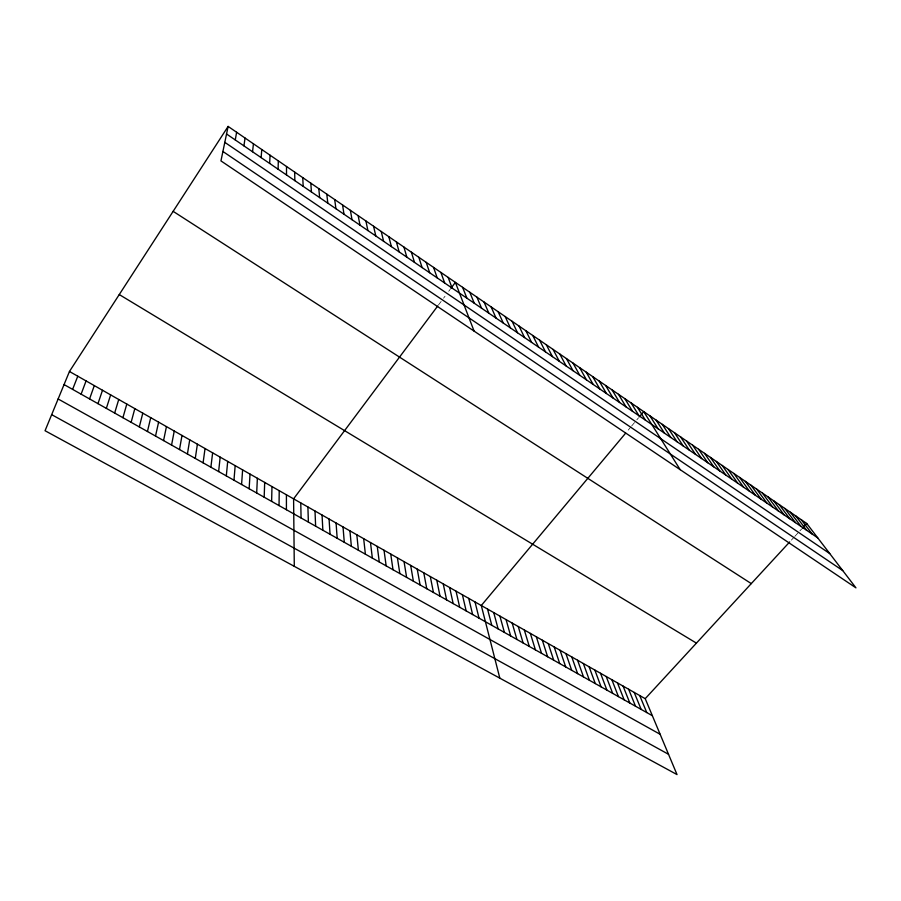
<?xml version="1.0" encoding="UTF-8"?>
<svg xmlns="http://www.w3.org/2000/svg" width="901" height="901" viewBox="0 0 901 901"><rect width="100%" height="100%" fill="white"/><g stroke="black" fill="none" stroke-linecap="round" stroke-linejoin="round"><path stroke-width="0.68" stroke-dasharray="4.5 3.38" d="M438.427 305.056L442.83 299.166M443.562 298.186L445.026 296.215M448.721 291.282L450.196 289.311M628.222 430.081L630.79 427.018M631.646 425.993L635.937 420.868M636.804 419.843L638.527 417.782M791.382 540.104L793.927 537.345M794.783 536.422L799.041 531.804M799.885 530.88L801.597 529.033"/><path stroke-width="1.35" d="M286.507 174.952L286.518 166.494M286.417 509.729L286.428 494.784M279.04 505.574L279.22 490.685M271.629 501.406L271.978 486.574M278.094 169.208L278.319 160.874M264.173 497.206L264.691 482.429M256.684 492.993L257.371 478.273M269.636 163.419L270.075 155.22M249.149 488.759L250.016 474.084M241.581 484.49L242.617 469.883M233.967 480.21L235.172 465.659M261.121 157.607L261.786 149.532M226.309 475.897L227.705 461.413M218.616 471.561L220.182 457.145M252.55 151.762L253.44 143.8M210.879 467.214L212.636 452.843M203.097 462.832L205.034 448.529M243.934 145.872L245.049 138.044M195.28 458.429L197.398 444.193M187.419 454.003L189.728 439.834M235.274 139.948L236.614 132.256M179.502 449.554L182.002 435.442M171.562 445.071L174.253 431.038M163.565 440.578L166.448 426.601M228.122 126.422L220.948 160.896L855.95 587.857L806.722 523.47L228.122 126.422L69.456 371.482L45.05 430.723L677.023 774.578L645.217 698.669L69.456 371.482M155.524 436.05L158.61 422.141M147.437 431.5L150.715 417.67M139.306 426.928L142.786 413.165M131.129 422.321L134.823 408.626M122.919 417.692L126.804 404.076M114.652 413.041L118.741 399.492M106.341 408.367L110.643 394.897M97.972 403.659L102.5 390.257M89.571 398.929L94.301 385.605M81.113 394.165L86.068 380.92M72.609 389.378L77.779 376.213M437.695 306.036L293.591 498.85L294.289 566.335M450.939 288.32L455.377 282.373L474.084 331.095M625.666 433.144L481.292 605.517L499.818 678.16M639.383 416.758L643.708 411.599L680.176 469.669M645.217 698.669L789.693 541.94M802.453 528.099L806.722 523.47M51.672 414.651L668.531 754.295M58.126 398.974L660.151 734.292M64.061 384.569L652.358 715.709M119.259 294.559L696.417 643.123M173.138 211.341L751.288 583.6M222.907 151.481L842.739 570.581M224.811 142.347L829.765 553.597M226.545 133.99L817.736 537.863M801.282 519.731L812.195 534.079M795.808 515.98L806.643 530.284M790.312 512.207L801.057 526.466M784.794 508.412L795.437 522.636M779.241 504.605L789.794 518.773M773.666 500.776L784.118 514.899M768.057 496.935L778.419 511.013M762.426 493.072L772.698 507.094M756.761 489.187L766.942 503.163M751.074 485.279L761.154 499.21M745.364 481.359L755.342 495.235M739.62 477.417L749.497 491.248M733.853 473.453L743.618 487.238M728.042 469.477L737.716 483.206M722.219 465.479L731.792 479.152M716.363 461.458L725.823 475.075M710.472 457.415L719.831 470.975M704.548 453.349L713.806 466.864M698.602 449.272L707.747 462.731M692.632 445.173L701.665 458.564M686.618 441.051L695.549 454.386M680.582 436.906L689.389 450.185M674.511 432.739L683.217 445.961M668.418 428.561L677 441.715M662.28 424.348L670.749 437.447M656.119 420.125L664.476 433.167M649.925 415.868L658.158 428.853M637.446 407.308L645.431 420.159M631.15 402.995L639.023 415.778M624.832 398.647L632.581 411.374M618.48 394.289L626.094 406.948M612.094 389.908L619.584 402.499M605.663 385.504L613.029 398.017M599.21 381.067L606.441 393.523M592.723 376.618L599.829 388.995M586.202 372.136L593.173 384.445M579.636 367.642L586.472 379.873M573.047 363.114L579.748 375.278M566.425 358.564L572.98 370.66M559.758 353.992L566.177 366.009M553.056 349.397L559.341 361.346M546.321 344.779L552.459 356.638M539.553 340.127L545.544 351.919M532.75 335.465L538.595 347.167M525.902 330.768L531.601 342.391M519.021 326.049L524.573 337.593M512.106 321.297L517.512 332.762M505.146 316.521L510.405 327.908M498.152 311.723L503.254 323.02M491.124 306.903L496.068 318.109M484.051 302.049L488.838 313.176M476.944 297.172L481.573 308.21M639.721 695.538L646.772 712.567M634.203 692.407L641.152 709.402M469.793 292.262L474.253 303.22M628.65 689.254L635.509 706.226M623.087 686.089L629.844 703.039M462.607 287.329L466.909 298.197M617.489 682.902L624.156 699.829M611.858 679.714L618.435 696.608M606.215 676.505L612.68 693.376M600.539 673.272L606.914 690.132M594.84 670.04L601.102 686.866M448.146 277.407L452.122 288.095M589.108 666.785L595.279 683.577M583.352 663.508L589.423 680.289M440.882 272.417L444.677 283.004M577.575 660.23L583.533 676.966M571.775 656.93L577.62 673.644M433.572 267.406L437.199 277.902M565.929 653.608L571.684 670.299M560.073 650.285L565.715 666.943M554.183 646.929L559.712 663.564M426.218 262.36L429.676 272.755M548.27 643.573L553.687 660.174M542.323 640.194L547.628 656.761M418.83 257.292L422.107 267.586M536.343 636.804L541.546 653.338M530.351 633.392L535.431 649.891M411.397 252.19L414.494 262.394M524.314 629.968L529.292 646.434M518.255 626.522L523.121 642.965M403.918 247.054L406.847 257.157M512.173 623.064L516.915 639.473M506.058 619.584L510.676 635.96M499.909 616.093L504.414 632.434M396.395 241.896L399.143 251.908M493.737 612.579L498.118 628.887M487.531 609.053L491.788 625.328M388.838 236.715L391.406 246.615M475.03 601.958L479.039 618.154M381.236 231.489L383.612 241.288M468.734 598.377L472.62 614.538M462.404 594.784L466.166 610.912M373.588 226.252L375.785 235.938M456.041 591.169L459.69 607.263M449.655 587.542L453.169 603.591M443.236 583.893L446.614 599.908M365.896 220.97L367.901 230.555M436.782 580.221L440.037 596.203M430.306 576.539L433.426 592.475M358.159 215.666L359.983 225.149M423.785 572.833L426.77 588.736M417.242 569.117L420.091 584.974M350.388 210.327L352.009 219.698M410.665 565.377L413.379 581.19M404.053 561.616L406.621 577.395M397.409 557.843L399.841 573.565M342.56 204.955L343.991 214.224M390.73 554.047L393.016 569.736M384.017 550.241L386.169 565.873M334.699 199.56L335.927 208.705M377.271 546.4L379.276 561.999M370.491 542.548L372.35 558.102M326.781 194.132L327.806 203.164M363.677 538.674L365.389 554.183M356.83 534.789L358.395 550.241M318.819 188.669L319.641 197.589M349.948 530.88L351.356 546.276M343.022 526.939L344.283 542.301M336.073 522.997L337.177 538.302M310.811 183.173L311.431 191.981M329.079 519.021L330.036 534.282M322.062 515.034L322.851 530.239M302.759 177.643L303.175 186.338M315.001 511.013L315.632 526.173M307.905 506.981L308.379 522.096M294.661 172.091L294.864 180.662M300.765 502.927L301.08 517.985"/></g></svg>
